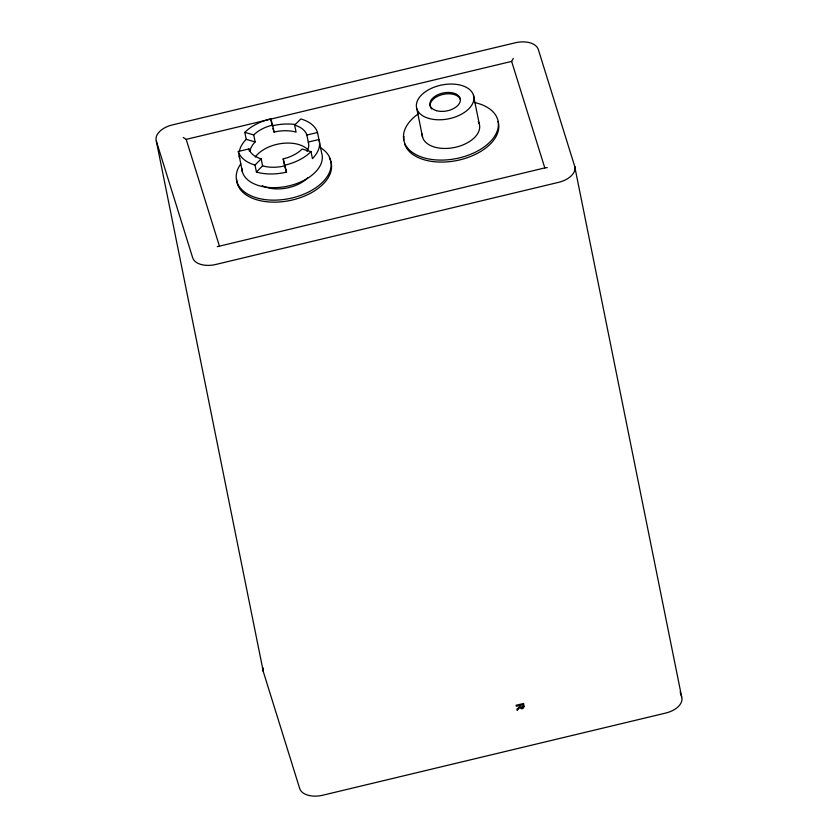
<?xml version="1.0" encoding="UTF-8"?>
<svg xmlns="http://www.w3.org/2000/svg" width="838" height="838" viewBox="0 0 838 838"><rect width="100%" height="100%" fill="white"/><g stroke="black" fill="none" stroke-linecap="round" stroke-linejoin="round"><path stroke-width="1.26" d="M547.287 167.61L544.794 167.904L511.63 61.394L513.285 58.43M307.022 151.437A29.801 17.64 -11.4 0 0 308.269 142.062L318.932 139.506A40.779 24.134 -11.4 0 1 312.427 158.633L311.013 151.636L302.109 149.038A29.801 17.64 -11.4 0 1 283.181 158.895L286.533 172.115A40.779 24.134 -11.4 0 1 256.418 172.052L255.003 165.055L261.173 158.843A29.801 17.64 -11.4 0 1 248.97 148.923L238.306 151.479L242.475 172.146M272.905 128.35L274.068 132.09A29.801 17.64 -11.4 0 1 296.076 132.142L294.662 125.134L300.832 118.933A40.779 24.134 -11.4 0 1 317.518 132.498L321.687 153.176A40.779 24.134 -11.4 0 1 286.156 186.465A40.779 24.134 -11.4 0 1 241.836 168.407M256.418 172.052L262.587 165.851A29.801 17.64 -11.4 0 0 284.595 165.893L286.533 172.115M217.262 246.686L544.794 167.904M183.26 137.495L186.193 139.37L511.63 61.394M294.662 125.134A29.801 17.64 -11.4 0 1 306.865 135.054L317.518 132.498M244.822 132.352L253.725 134.939A29.801 17.64 -11.4 0 1 272.654 125.092L270.716 118.86A40.779 24.134 -11.4 0 0 244.822 132.352L246.225 139.349A40.779 24.134 -11.4 0 0 239.385 151.091M246.225 139.349L255.14 141.947A29.801 17.64 -11.4 0 0 250.007 151.311M574.659 166.217L538.321 49.526A20.143 11.921 -11.4 0 0 515.202 42.79L172.324 124.935A20.143 11.921 -11.4 0 0 156.318 141.046L263.342 671.783L299.679 788.474A20.143 11.921 -11.4 0 0 322.798 795.21L665.676 713.065A20.143 11.921 -11.4 0 0 681.682 696.954L574.659 166.217A20.143 11.921 -11.4 0 1 558.653 182.328L215.785 264.473A20.143 11.921 -11.4 0 1 192.667 257.737L156.318 141.046M680.131 691.989L681.682 696.954M186.193 139.37L219.357 245.869M473.46 95.144L479.231 123.815M416.832 108.71L422.614 137.38M306.865 135.054L308.269 142.062M283.181 158.895L284.595 165.893M272.654 125.092L274.068 132.09M270.716 118.86L272.12 125.868A40.779 24.134 -11.4 0 1 295.332 124.485M261.173 158.843L262.587 165.851M253.725 134.939L255.14 141.947M248.97 148.923L249.441 151.259M478.32 121.709A29.152 17.252 -11.4 0 1 455.139 147.341A29.152 17.252 -11.4 0 1 422.153 134.017M474.455 102.498A48.101 28.482 -11.4 0 1 489.706 142.24A48.101 28.482 -11.4 0 1 419.88 156.434A48.101 28.482 -11.4 0 1 418.162 113.947M239.72 158.476A40.779 24.134 -11.4 0 1 239.186 156.015M307.881 177.708A29.801 17.64 -11.4 0 1 262.284 185.68M263.342 671.783A20.143 11.921 -11.4 0 1 263.195 668.022M330.821 161.472A48.101 28.482 -11.4 0 1 288.492 200.816A48.101 28.482 -11.4 0 1 236.609 178.944M329.313 158.005A48.101 28.482 -11.4 0 1 330.413 160.299M319.917 147.32A48.101 28.482 -11.4 0 1 319.226 185.208A48.101 28.482 -11.4 0 1 257.528 198.114A48.101 28.482 -11.4 0 1 240.768 163.871M431.622 109.003A15.451 9.145 -11.4 0 1 440.746 95.04A15.451 9.145 -11.4 0 1 460.418 99.659M255.297 157.01A29.801 17.64 -11.4 0 1 281.149 143.549A29.801 17.64 -11.4 0 1 307.724 149.51M498.055 121.405A48.101 28.482 -11.4 0 1 459.821 159.88A48.101 28.482 -11.4 0 1 404.597 143.79M403.895 140.135A48.101 28.482 -11.4 0 1 403.989 136.343M311.013 151.636A40.779 24.134 -11.4 0 1 285.119 165.117M255.003 165.055A40.779 24.134 -11.4 0 1 238.306 151.479M524.127 706.507L523.038 708.445A2.043 1.645 -17.3 0 1 520.964 708.519L520.031 707.419L517.13 710.383L516.889 709.178L519.487 706.916L519.466 705.491L516.292 706.256L516.093 705.271L523.572 703.491L524.127 706.507M523.048 706.843L521.288 707.523L520.503 705.25L522.755 704.706L523.048 706.843M428.763 118.409A29.152 17.252 -11.4 0 0 473.826 99.649A29.152 17.252 -11.4 0 0 432.837 87.707A29.152 17.252 -11.4 0 0 428.763 118.409M436.462 110.668A15.451 9.145 -11.4 0 0 460.345 100.717A15.451 9.145 -11.4 0 0 438.62 94.39A15.451 9.145 -11.4 0 0 436.462 110.668"/></g></svg>
